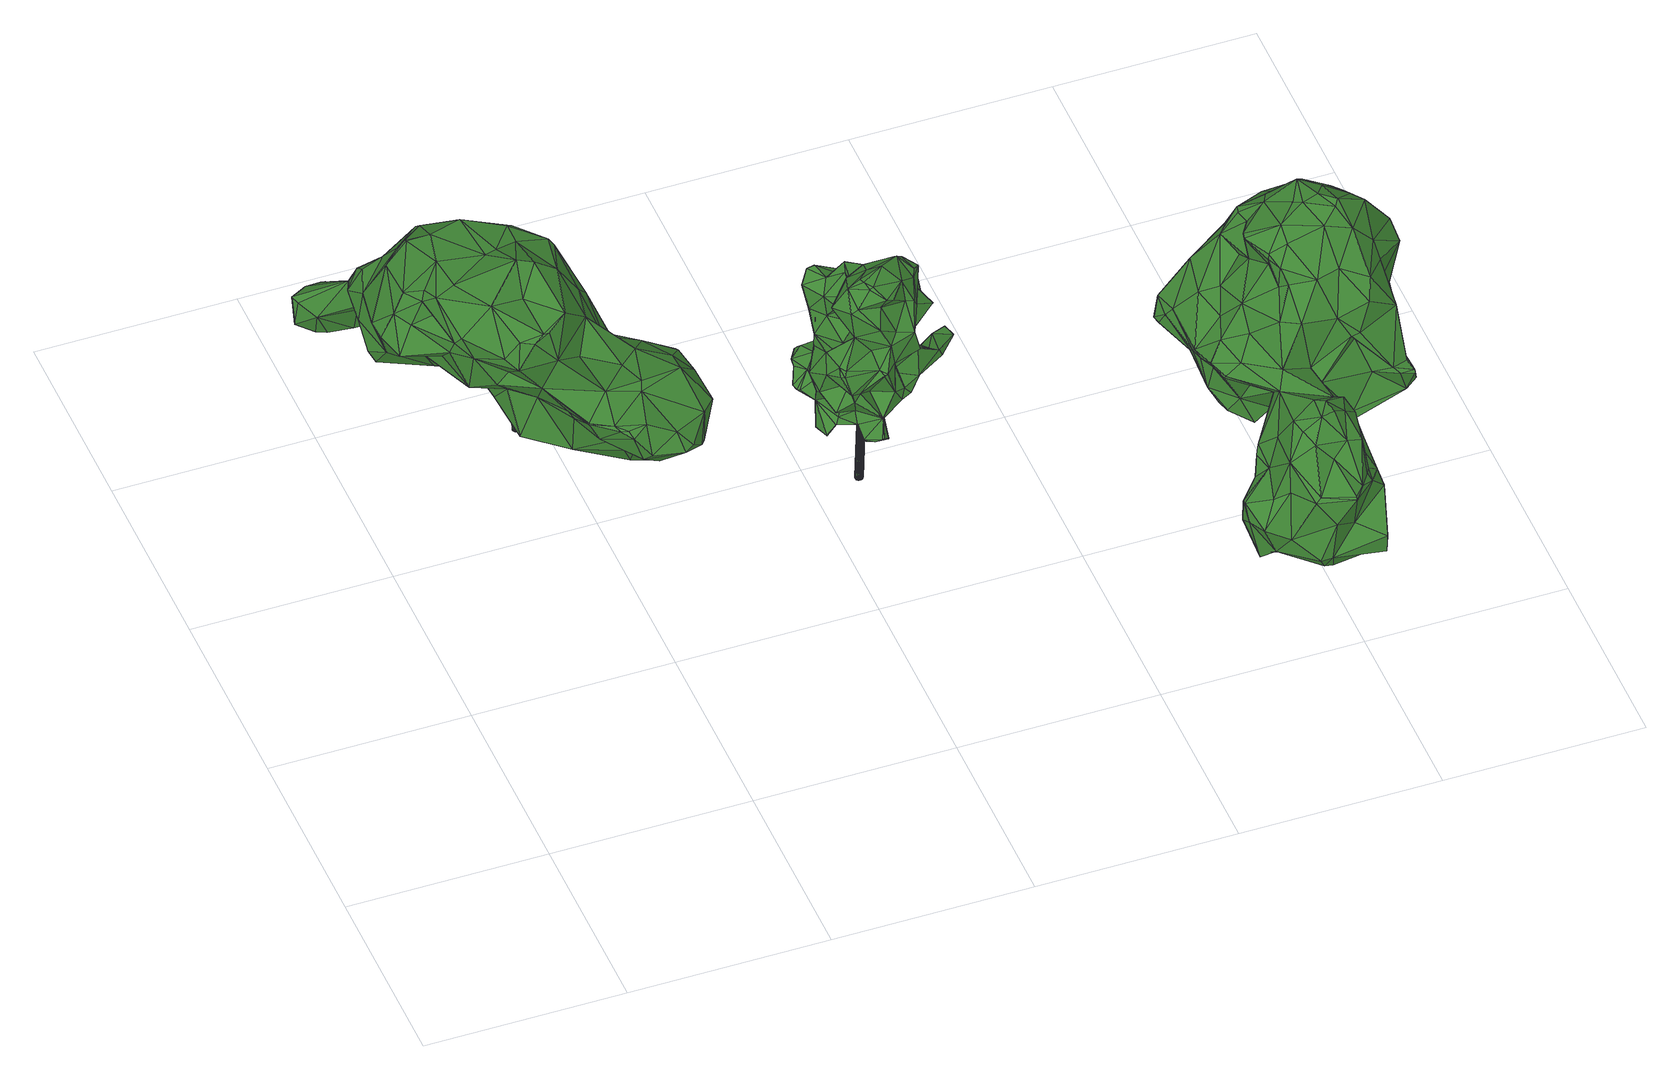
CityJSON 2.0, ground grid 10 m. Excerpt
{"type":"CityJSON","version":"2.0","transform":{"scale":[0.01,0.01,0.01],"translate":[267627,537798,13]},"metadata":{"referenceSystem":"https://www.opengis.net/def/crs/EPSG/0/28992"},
"CityObjects":{
"tree1":{"type":"SolitaryVegetationObject","attributes":{"gtid":351,"crown_width_m":12.65,"crown_median_z":18.36,"crown_r50_m":0.349,"crown_porosity":0.894,"trunk_H_m":4.99,"trunk_DBH_m":0.503,"trunk_radius_m":0.251,"trunk_base_height_m":13.37,"original_gtid":"352"},"geometry":[{"type":"Solid","lod":"3","boundaries":[[[[0,1,2]],[[3,4,5]],[[6,7,8]],[[9,10,11]],[[12,13,14]],[[12,14,15]],[[16,17,18]],[[19,20,5]],[[21,22,23]],[[24,25,26]],[[27,28,29]],[[30,31,32]],[[33,34,28]],[[5,20,35]],[[36,37,38]],[[39,38,37]],[[40,41,42]],[[40,42,43]],[[43,44,45]],[[46,47,48]],[[46,48,49]],[[1,50,51]],[[52,25,53]],[[54,55,56]],[[54,56,11]],[[57,17,58]],[[59,60,61]],[[62,60,59]],[[63,64,26]],[[56,44,65]],[[66,67,18]],[[68,67,66]],[[69,70,71]],[[72,73,74]],[[75,76,77]],[[61,60,78]],[[79,20,19]],[[80,6,81]],[[80,81,82]],[[83,8,84]],[[85,76,75]],[[86,57,87]],[[71,31,88]],[[40,89,41]],[[90,91,92]],[[93,91,90]],[[86,87,50]],[[94,95,96]],[[28,27,97]],[[90,92,67]],[[51,50,32]],[[30,32,58]],[[30,58,98]],[[99,79,75]],[[100,78,60]],[[101,102,103]],[[104,59,61]],[[78,102,61]],[[101,61,102]],[[104,61,101]],[[105,106,107]],[[108,109,89]],[[9,110,111]],[[23,110,9]],[[112,22,71]],[[0,113,105]],[[114,47,84]],[[88,69,71]],[[101,96,115]],[[58,87,57]],[[92,16,18]],[[49,48,65]],[[116,117,74]],[[118,119,120]],[[93,119,118]],[[88,121,69]],[[122,8,7]],[[122,123,8]],[[121,28,116]],[[116,74,121]],[[69,121,74]],[[3,35,37]],[[109,41,89]],[[77,76,82]],[[76,85,82]],[[111,110,124]],[[125,126,127]],[[125,127,128]],[[33,129,30]],[[21,130,131]],[[31,30,129]],[[31,129,88]],[[31,71,132]],[[93,133,91]],[[24,53,25]],[[33,30,98]],[[121,88,129]],[[33,121,129]],[[1,134,50]],[[1,0,134]],[[36,53,24]],[[135,91,133]],[[54,26,52]],[[25,52,26]],[[114,106,47]],[[18,67,92]],[[3,5,35]],[[5,4,136]],[[99,40,43]],[[137,80,138]],[[36,38,53]],[[109,49,41]],[[42,41,49]],[[99,43,79]],[[139,39,20]],[[79,43,139]],[[79,139,20]],[[4,75,136]],[[4,140,75]],[[62,59,141]],[[15,124,110]],[[128,142,143]],[[128,144,145]],[[145,146,3]],[[2,130,11]],[[24,126,36]],[[53,39,139]],[[147,148,59]],[[35,20,39]],[[35,39,37]],[[149,150,6]],[[40,99,77]],[[5,136,19]],[[111,54,10]],[[120,151,118]],[[74,117,152]],[[104,147,59]],[[39,53,38]],[[37,36,126]],[[37,126,3]],[[91,16,92]],[[28,133,116]],[[97,133,28]],[[153,127,154]],[[153,128,127]],[[60,155,100]],[[156,66,86]],[[66,57,86]],[[140,144,157]],[[89,40,77]],[[89,77,108]],[[53,139,52]],[[19,136,79]],[[75,79,136]],[[32,31,132]],[[157,137,138]],[[157,144,137]],[[82,81,108]],[[75,140,85]],[[138,85,140]],[[138,140,157]],[[75,77,99]],[[1,131,2]],[[108,77,82]],[[83,6,8]],[[59,148,141]],[[97,135,133]],[[137,144,7]],[[122,7,144]],[[96,158,115]],[[23,112,12]],[[13,12,112]],[[112,23,22]],[[23,12,15]],[[23,15,110]],[[103,159,96]],[[78,100,102]],[[102,100,103]],[[52,160,55]],[[9,161,23]],[[11,161,9]],[[54,52,55]],[[11,56,2]],[[62,155,60]],[[106,114,107]],[[122,144,143]],[[122,143,142]],[[144,128,143]],[[113,65,105]],[[24,26,154]],[[162,119,163]],[[49,65,44]],[[43,42,44]],[[103,96,101]],[[27,29,94]],[[114,164,134]],[[86,164,114]],[[159,165,96]],[[97,166,167]],[[165,167,166]],[[0,107,134]],[[57,18,17]],[[94,96,27]],[[43,45,139]],[[2,113,0]],[[118,133,93]],[[6,150,108]],[[168,72,152]],[[153,142,128]],[[104,115,147]],[[158,147,115]],[[163,119,93]],[[111,10,9]],[[158,148,147]],[[98,34,33]],[[34,98,58]],[[169,68,114]],[[100,165,159]],[[66,114,68]],[[156,114,66]],[[124,15,14]],[[73,112,70]],[[73,70,69]],[[165,141,167]],[[2,56,113]],[[56,65,113]],[[74,73,69]],[[118,152,133]],[[117,133,152]],[[170,73,72]],[[103,100,159]],[[116,133,117]],[[7,80,137]],[[162,142,171]],[[139,45,52]],[[23,161,21]],[[54,111,124]],[[71,70,112]],[[10,54,11]],[[124,26,54]],[[63,26,124]],[[123,172,162]],[[169,123,162]],[[169,162,163]],[[173,169,163]],[[126,145,3]],[[8,169,84]],[[8,123,169]],[[42,49,44]],[[90,67,163]],[[163,67,173]],[[84,169,114]],[[162,172,142]],[[163,93,90]],[[122,142,172]],[[122,172,123]],[[121,33,28]],[[58,17,95]],[[118,151,152]],[[153,171,142]],[[6,108,81]],[[131,51,174]],[[131,174,21]],[[57,66,18]],[[56,160,44]],[[45,44,160]],[[0,105,107]],[[24,127,126]],[[154,127,24]],[[13,73,170]],[[101,115,104]],[[148,158,175]],[[173,68,169]],[[4,3,146]],[[64,14,120]],[[63,14,64]],[[124,14,63]],[[21,161,130]],[[11,130,161]],[[94,34,95]],[[62,165,155]],[[155,165,100]],[[141,165,62]],[[134,86,50]],[[141,148,16]],[[29,34,94]],[[29,28,34]],[[96,95,17]],[[34,58,95]],[[126,125,145]],[[128,145,125]],[[165,166,96]],[[27,166,97]],[[32,87,58]],[[50,87,32]],[[144,146,145]],[[140,4,146]],[[140,146,144]],[[132,71,22]],[[132,22,21]],[[7,6,80]],[[96,166,27]],[[108,49,109]],[[153,26,64]],[[154,26,153]],[[173,67,68]],[[52,45,160]],[[119,162,171]],[[119,171,120]],[[64,171,153]],[[120,171,64]],[[13,168,14]],[[120,168,151]],[[152,151,168]],[[112,73,13]],[[14,168,120]],[[149,46,150]],[[97,167,135]],[[16,91,167]],[[16,167,141]],[[135,167,91]],[[156,86,114]],[[160,56,55]],[[130,2,131]],[[168,13,72]],[[13,170,72]],[[134,107,114]],[[86,134,164]],[[51,131,1]],[[105,48,106]],[[105,65,48]],[[132,21,174]],[[132,174,32]],[[106,48,47]],[[32,174,51]],[[108,150,49]],[[46,49,150]],[[84,47,149]],[[47,46,149]],[[83,149,6]],[[83,84,149]],[[152,72,74]],[[96,175,158]],[[17,175,96]],[[16,175,17]],[[148,175,16]],[[138,80,85]],[[85,80,82]],[[176,177,178]],[[176,178,179]],[[179,178,180]],[[179,180,181]],[[178,177,182]],[[178,182,180]],[[180,182,183]],[[180,183,181]],[[182,177,184]],[[182,184,183]],[[183,184,185]],[[183,185,181]],[[184,177,186]],[[184,186,185]],[[185,186,187]],[[185,187,181]],[[186,177,188]],[[186,188,187]],[[187,188,189]],[[187,189,181]],[[188,177,190]],[[188,190,189]],[[189,190,191]],[[189,191,181]],[[190,177,192]],[[190,192,191]],[[191,192,193]],[[191,193,181]],[[192,177,194]],[[192,194,193]],[[193,194,195]],[[193,195,181]],[[194,177,196]],[[194,196,195]],[[195,196,197]],[[195,197,181]],[[196,177,198]],[[196,198,197]],[[197,198,199]],[[197,199,181]],[[198,177,200]],[[198,200,199]],[[199,200,201]],[[199,201,181]],[[200,177,202]],[[200,202,201]],[[201,202,203]],[[201,203,181]],[[202,177,204]],[[202,204,203]],[[203,204,205]],[[203,205,181]],[[204,177,206]],[[204,206,205]],[[205,206,207]],[[205,207,181]],[[206,177,208]],[[206,208,207]],[[207,208,209]],[[207,209,181]],[[208,177,210]],[[208,210,209]],[[209,210,211]],[[209,211,181]],[[210,177,212]],[[210,212,211]],[[211,212,213]],[[211,213,181]],[[212,177,214]],[[212,214,213]],[[213,214,215]],[[213,215,181]],[[214,177,216]],[[214,216,215]],[[215,216,217]],[[215,217,181]],[[216,177,218]],[[216,218,217]],[[217,218,219]],[[217,219,181]],[[218,177,220]],[[218,220,219]],[[219,220,221]],[[219,221,181]],[[220,177,222]],[[220,222,221]],[[221,222,223]],[[221,223,181]],[[222,177,224]],[[222,224,223]],[[223,224,225]],[[223,225,181]],[[224,177,176]],[[224,176,225]],[[225,176,179]],[[225,179,181]]]]}]},
"tree2":{"type":"SolitaryVegetationObject","attributes":{"gtid":251,"crown_width_m":6.84,"crown_median_z":21.46,"crown_r50_m":0.348,"crown_porosity":0.901,"trunk_H_m":8.28,"trunk_DBH_m":0.364,"trunk_radius_m":0.182,"trunk_base_height_m":13.18,"original_gtid":"251"},"geometry":[{"type":"Solid","lod":"3","boundaries":[[[[226,227,228]],[[229,228,227]],[[230,231,232]],[[233,234,235]],[[236,237,238]],[[239,240,241]],[[242,243,244]],[[243,245,246]],[[247,248,249]],[[250,251,252]],[[253,254,255]],[[256,257,258]],[[259,260,261]],[[262,242,263]],[[242,245,243]],[[264,265,266]],[[267,268,236]],[[269,270,271]],[[272,273,274]],[[275,276,277]],[[278,279,276]],[[280,281,282]],[[283,284,258]],[[285,258,284]],[[283,258,257]],[[247,286,287]],[[288,289,290]],[[291,246,245]],[[292,293,279]],[[294,295,296]],[[294,296,297]],[[267,298,299]],[[300,257,256]],[[244,263,242]],[[300,256,301]],[[283,257,302]],[[303,304,305]],[[250,306,307]],[[308,306,250]],[[309,274,300]],[[310,311,312]],[[234,233,313]],[[314,315,316]],[[303,317,304]],[[318,302,274]],[[319,320,303]],[[320,321,303]],[[244,243,322]],[[232,323,324]],[[300,302,257]],[[300,274,302]],[[325,326,327]],[[325,327,238]],[[328,329,330]],[[328,330,271]],[[331,332,333]],[[288,334,335]],[[336,337,309]],[[309,337,338]],[[301,339,300]],[[340,310,341]],[[342,343,344]],[[274,338,272]],[[239,345,279]],[[249,346,247]],[[347,348,349]],[[350,334,286]],[[351,352,332]],[[353,306,354]],[[300,355,309]],[[356,255,357]],[[326,287,286]],[[240,239,295]],[[239,358,295]],[[302,318,359]],[[276,279,345]],[[310,312,360]],[[361,321,320]],[[346,286,247]],[[264,266,362]],[[285,363,258]],[[362,266,353]],[[274,309,338]],[[255,356,364]],[[326,334,365]],[[366,230,232]],[[256,363,301]],[[337,244,367]],[[317,312,368]],[[280,369,268]],[[253,370,371]],[[232,324,366]],[[255,254,372]],[[373,372,254]],[[374,375,376]],[[337,367,338]],[[272,338,367]],[[372,377,305]],[[336,244,337]],[[362,378,264]],[[326,325,287]],[[237,287,325]],[[229,379,228]],[[226,228,379]],[[265,307,266]],[[380,366,324]],[[272,381,273]],[[382,374,383]],[[382,375,374]],[[326,286,334]],[[324,323,384]],[[294,297,379]],[[372,304,375]],[[269,385,386]],[[231,245,232]],[[269,386,270]],[[366,380,230]],[[227,380,387]],[[227,387,388]],[[269,389,385]],[[342,259,390]],[[253,349,254]],[[373,254,349]],[[388,354,308]],[[353,378,362]],[[290,330,329]],[[249,319,346]],[[383,279,278]],[[356,357,278]],[[276,391,277]],[[345,391,276]],[[360,317,282]],[[392,298,267]],[[280,393,369]],[[394,369,393]],[[324,384,395]],[[396,397,398]],[[399,400,401]],[[385,313,233]],[[400,389,401]],[[236,369,394]],[[365,332,352]],[[267,280,268]],[[236,268,369]],[[402,403,404]],[[335,334,350]],[[282,393,280]],[[405,245,231]],[[405,291,245]],[[277,406,275]],[[245,407,408]],[[309,355,336]],[[311,285,284]],[[394,237,236]],[[273,381,409]],[[308,252,294]],[[252,308,250]],[[392,397,410]],[[384,411,412]],[[258,363,256]],[[301,363,339]],[[247,287,413]],[[377,414,303]],[[265,250,307]],[[294,388,308]],[[238,403,236]],[[353,266,306]],[[241,252,251]],[[404,412,411]],[[266,307,306]],[[354,306,308]],[[251,250,234]],[[342,344,259]],[[267,397,392]],[[376,316,374]],[[385,389,313]],[[299,281,267]],[[299,415,281]],[[416,281,415]],[[267,281,280]],[[348,347,417]],[[299,298,339]],[[396,410,418]],[[265,235,250]],[[303,414,319]],[[419,233,235]],[[388,378,353]],[[255,241,420]],[[255,420,253]],[[416,282,281]],[[275,356,278]],[[316,421,314]],[[312,317,360]],[[391,422,364]],[[372,375,255]],[[364,356,406]],[[240,252,241]],[[408,402,323]],[[232,245,323]],[[245,408,323]],[[354,388,353]],[[423,324,395]],[[243,246,322]],[[323,411,384]],[[391,345,422]],[[244,355,263]],[[336,355,244]],[[350,286,346]],[[244,322,367]],[[317,303,321]],[[321,424,317]],[[290,333,288]],[[288,333,425]],[[372,373,377]],[[343,331,426]],[[394,393,413]],[[260,270,386]],[[350,417,335]],[[365,334,288]],[[413,393,247]],[[265,264,419]],[[396,418,397]],[[319,414,346]],[[382,357,375]],[[375,357,255]],[[259,271,270]],[[247,393,361]],[[310,340,311]],[[285,311,340]],[[236,403,398]],[[367,322,272]],[[351,332,331]],[[270,260,259]],[[398,403,402]],[[271,259,328]],[[255,422,241]],[[364,422,255]],[[427,245,262]],[[242,262,245]],[[252,240,295]],[[423,395,428]],[[388,419,378]],[[282,429,393]],[[373,349,348]],[[375,368,376]],[[312,376,368]],[[430,431,292]],[[432,430,292]],[[390,395,384]],[[335,417,347]],[[379,229,294]],[[420,241,370]],[[420,370,253]],[[238,404,403]],[[410,262,433]],[[365,333,332]],[[364,406,391]],[[421,311,314]],[[273,409,274]],[[274,409,318]],[[322,246,381]],[[434,409,435]],[[371,370,251]],[[241,251,370]],[[329,259,344]],[[365,352,326]],[[351,326,352]],[[436,437,424]],[[279,293,239]],[[392,410,433]],[[314,284,438]],[[311,284,314]],[[439,428,395]],[[234,250,235]],[[437,440,441]],[[412,327,326]],[[437,441,424]],[[399,401,288]],[[289,288,401]],[[379,297,291]],[[434,291,297]],[[442,387,428]],[[376,421,316]],[[434,297,431]],[[297,296,431]],[[303,305,377]],[[312,421,376]],[[421,312,311]],[[424,441,317]],[[236,398,397]],[[252,295,294]],[[299,443,415]],[[434,435,291]],[[323,402,411]],[[402,396,398]],[[322,381,272]],[[248,320,249]],[[319,249,320]],[[233,260,385]],[[335,399,288]],[[335,347,399]],[[385,260,386]],[[379,291,226]],[[405,231,226]],[[410,396,262]],[[396,427,262]],[[439,395,390]],[[287,237,413]],[[384,343,342]],[[412,343,384]],[[432,316,430]],[[333,290,426]],[[333,426,331]],[[394,413,237]],[[443,340,341]],[[278,276,275]],[[314,438,315]],[[285,340,363]],[[442,419,388]],[[343,426,290]],[[444,358,293]],[[289,330,290]],[[318,409,434]],[[431,444,293]],[[371,399,347]],[[246,291,435]],[[305,304,372]],[[371,234,400]],[[371,251,234]],[[313,400,234]],[[399,371,400]],[[400,313,389]],[[289,401,389]],[[374,316,432]],[[374,432,383]],[[315,430,316]],[[427,407,245]],[[431,430,434]],[[238,237,325]],[[396,407,427]],[[402,407,396]],[[259,439,390]],[[259,261,439]],[[410,397,418]],[[439,261,442]],[[419,235,265]],[[439,442,428]],[[361,436,321]],[[412,351,331]],[[402,404,411]],[[248,361,320]],[[339,363,445]],[[339,445,299]],[[363,443,445]],[[443,363,340]],[[412,326,351]],[[365,425,333]],[[290,329,343]],[[412,331,343]],[[344,343,329]],[[342,390,384]],[[284,283,359]],[[284,359,438]],[[302,359,283]],[[247,361,248]],[[430,359,434]],[[318,434,359]],[[315,359,430]],[[438,359,315]],[[300,339,355]],[[233,419,260]],[[423,380,324]],[[387,380,423]],[[387,423,428]],[[282,416,360]],[[437,436,361]],[[441,429,282]],[[339,263,355]],[[405,226,291]],[[356,275,406]],[[436,424,321]],[[371,349,253]],[[347,349,371]],[[317,441,282]],[[383,292,279]],[[348,414,373]],[[377,373,414]],[[346,414,350]],[[226,380,227]],[[226,230,380]],[[231,230,226]],[[442,388,387]],[[264,378,419]],[[442,261,419]],[[261,260,419]],[[437,361,440]],[[440,361,393]],[[440,393,429]],[[441,440,429]],[[329,328,259]],[[317,368,304]],[[375,304,368]],[[348,417,414]],[[350,414,417]],[[239,293,358]],[[292,431,293]],[[432,292,383]],[[296,444,431]],[[408,407,402]],[[295,444,296]],[[444,295,358]],[[391,406,277]],[[404,327,412]],[[404,238,327]],[[365,288,425]],[[262,263,433]],[[299,445,443]],[[339,433,263]],[[298,433,339]],[[392,433,298]],[[360,341,310]],[[443,341,415]],[[360,416,341]],[[416,415,341]],[[389,330,289]],[[236,397,267]],[[389,269,330]],[[271,330,269]],[[383,278,357]],[[383,357,382]],[[246,435,381]],[[409,381,435]],[[294,446,388]],[[227,388,446]],[[229,227,446]],[[229,446,294]],[[239,241,447]],[[239,447,345]],[[422,447,241]],[[422,345,447]],[[448,449,450]],[[448,450,451]],[[451,450,452]],[[451,452,453]],[[450,449,454]],[[450,454,452]],[[452,454,455]],[[452,455,453]],[[454,449,456]],[[454,456,455]],[[455,456,457]],[[455,457,453]],[[456,449,458]],[[456,458,457]],[[457,458,459]],[[457,459,453]],[[458,449,460]],[[458,460,459]],[[459,460,461]],[[459,461,453]],[[460,449,462]],[[460,462,461]],[[461,462,463]],[[461,463,453]],[[462,449,464]],[[462,464,463]],[[463,464,465]],[[463,465,453]],[[464,449,466]],[[464,466,465]],[[465,466,467]],[[465,467,453]],[[466,449,468]],[[466,468,467]],[[467,468,469]],[[467,469,453]],[[468,449,470]],[[468,470,469]],[[469,470,471]],[[469,471,453]],[[470,449,472]],[[470,472,471]],[[471,472,473]],[[471,473,453]],[[472,449,474]],[[472,474,473]],[[473,474,475]],[[473,475,453]],[[474,449,476]],[[474,476,475]],[[475,476,477]],[[475,477,453]],[[476,449,478]],[[476,478,477]],[[477,478,479]],[[477,479,453]],[[478,449,480]],[[478,480,479]],[[479,480,481]],[[479,481,453]],[[480,449,482]],[[480,482,481]],[[481,482,483]],[[481,483,453]],[[482,449,484]],[[482,484,483]],[[483,484,485]],[[483,485,453]],[[484,449,486]],[[484,486,485]],[[485,486,487]],[[485,487,453]],[[486,449,488]],[[486,488,487]],[[487,488,489]],[[487,489,453]],[[488,449,490]],[[488,490,489]],[[489,490,491]],[[489,491,453]],[[490,449,492]],[[490,492,491]],[[491,492,493]],[[491,493,453]],[[492,449,494]],[[492,494,493]],[[493,494,495]],[[493,495,453]],[[494,449,496]],[[494,496,495]],[[495,496,497]],[[495,497,453]],[[496,449,448]],[[496,448,497]],[[497,448,451]],[[497,451,453]]]]}]},
"tree3":{"type":"SolitaryVegetationObject","attributes":{"gtid":157,"crown_width_m":13.24,"crown_median_z":22.42,"crown_r50_m":0.383,"crown_porosity":0.897,"trunk_H_m":9.37,"trunk_DBH_m":0.821,"trunk_radius_m":0.41,"trunk_base_height_m":13.05,"original_gtid":"157"},"geometry":[{"type":"Solid","lod":"3","boundaries":[[[[498,499,500]],[[501,502,503]],[[504,505,506]],[[507,508,509]],[[510,511,512]],[[513,514,515]],[[516,517,518]],[[519,520,515]],[[521,522,523]],[[524,525,523]],[[511,526,527]],[[528,511,527]],[[525,529,530]],[[531,532,533]],[[534,535,536]],[[537,538,539]],[[524,540,541]],[[535,542,543]],[[544,545,546]],[[547,523,525]],[[548,539,549]],[[550,551,552]],[[553,554,555]],[[554,556,555]],[[517,557,558]],[[559,560,526]],[[561,562,563]],[[564,565,566]],[[567,568,569]],[[535,543,570]],[[571,563,572]],[[573,574,575]],[[571,572,549]],[[549,572,548]],[[576,577,503]],[[576,503,578]],[[527,579,528]],[[580,581,582]],[[537,539,548]],[[583,584,585]],[[522,544,546]],[[538,549,539]],[[586,587,588]],[[589,590,499]],[[591,587,592]],[[593,592,587]],[[594,595,596]],[[520,597,513]],[[590,513,597]],[[598,599,600]],[[601,602,603]],[[603,602,604]],[[511,510,605]],[[606,592,593]],[[526,511,607]],[[608,609,610]],[[608,610,611]],[[612,613,614]],[[615,506,616]],[[615,617,506]],[[618,619,586]],[[618,586,584]],[[606,620,621]],[[538,593,549]],[[615,616,622]],[[619,618,623]],[[583,618,584]],[[624,532,625]],[[624,625,584]],[[626,627,628]],[[629,630,631]],[[534,632,633]],[[634,635,636]],[[557,517,516]],[[637,638,639]],[[556,640,604]],[[556,604,555]],[[564,519,631]],[[519,564,641]],[[551,642,601]],[[513,515,520]],[[643,520,519]],[[643,519,641]],[[644,645,646]],[[647,617,648]],[[554,649,556]],[[555,650,553]],[[534,536,651]],[[652,653,643]],[[597,643,653]],[[654,506,505]],[[577,573,655]],[[567,638,637]],[[603,551,601]],[[656,569,657]],[[658,569,656]],[[498,659,660]],[[628,589,660]],[[661,598,600]],[[604,662,555]],[[602,662,604]],[[550,642,551]],[[663,649,664]],[[665,666,570]],[[667,630,668]],[[537,669,620]],[[616,506,654]],[[670,601,642]],[[671,507,509]],[[664,595,508]],[[571,672,568]],[[597,520,643]],[[596,673,674]],[[629,515,514]],[[631,515,629]],[[655,573,575]],[[535,570,666]],[[623,675,619]],[[541,529,524]],[[553,676,554]],[[677,676,553]],[[543,678,570]],[[679,678,543]],[[570,678,665]],[[612,609,680]],[[617,647,504]],[[617,504,506]],[[670,681,666]],[[670,666,665]],[[663,640,649]],[[549,672,571]],[[675,672,549]],[[579,682,683]],[[627,589,628]],[[684,610,685]],[[686,685,610]],[[682,579,687]],[[688,547,689]],[[614,533,690]],[[632,651,691]],[[647,512,545]],[[647,510,512]],[[674,692,543]],[[660,499,498]],[[589,499,660]],[[523,540,524]],[[614,693,533]],[[613,694,614]],[[695,512,511]],[[679,650,555]],[[552,696,550]],[[632,534,651]],[[559,697,626]],[[607,697,559]],[[535,534,633]],[[671,509,621]],[[665,678,679]],[[698,565,699]],[[700,575,518]],[[697,607,701]],[[673,702,674]],[[596,702,673]],[[542,535,703]],[[642,550,681]],[[642,681,670]],[[704,681,550]],[[704,666,681]],[[705,517,558]],[[559,659,560]],[[682,687,500]],[[579,527,687]],[[655,501,577]],[[630,706,626]],[[627,626,706]],[[707,638,708]],[[567,708,638]],[[708,658,707]],[[656,707,658]],[[656,705,707]],[[558,638,705]],[[707,705,638]],[[558,557,638]],[[705,656,709]],[[710,711,580]],[[533,693,712]],[[656,712,693]],[[603,541,540]],[[713,636,552]],[[669,502,621]],[[646,621,502]],[[630,661,714]],[[679,555,715]],[[657,583,585]],[[614,694,693]],[[588,591,624]],[[588,624,584]],[[565,716,699]],[[685,599,598]],[[628,660,659]],[[599,714,600]],[[548,576,537]],[[693,717,656]],[[687,718,500]],[[604,541,603]],[[541,640,529]],[[636,713,546]],[[504,522,505]],[[537,578,669]],[[537,576,578]],[[507,529,640]],[[606,719,592]],[[698,719,606]],[[720,644,502]],[[721,540,722]],[[616,723,622]],[[609,612,690]],[[614,690,612]],[[626,697,598]],[[603,540,721]],[[551,721,552]],[[713,552,721]],[[603,721,551]],[[573,724,574]],[[631,667,564]],[[501,720,502]],[[698,699,719]],[[625,585,584]],[[658,708,569]],[[666,536,535]],[[606,725,698]],[[628,659,559]],[[528,726,711]],[[686,610,609]],[[661,600,714]],[[685,727,599]],[[530,689,547]],[[503,577,501]],[[671,646,645]],[[671,645,530]],[[695,511,528]],[[647,648,510]],[[545,512,695]],[[599,727,714]],[[657,569,583]],[[611,684,605]],[[661,630,626]],[[661,626,598]],[[697,701,605]],[[611,648,608]],[[645,689,530]],[[500,718,498]],[[519,515,631]],[[728,499,590]],[[706,630,629]],[[533,712,729]],[[518,575,516]],[[727,630,714]],[[503,669,578]],[[546,713,730]],[[546,730,522]],[[731,680,609]],[[615,732,731]],[[622,733,615]],[[705,709,517]],[[687,527,526]],[[687,526,718]],[[584,586,588]],[[621,646,671]],[[577,724,573]],[[643,703,652]],[[674,703,643]],[[537,620,538]],[[651,536,704]],[[653,652,734]],[[653,734,597]],[[636,546,634]],[[612,680,613]],[[735,683,736]],[[728,736,683]],[[683,499,728]],[[538,620,606]],[[533,729,531]],[[652,703,633]],[[535,633,703]],[[630,667,631]],[[647,545,544]],[[674,542,703]],[[711,737,580]],[[688,733,547]],[[605,648,611]],[[675,549,587]],[[619,587,586]],[[623,569,568]],[[525,530,547]],[[574,561,563]],[[591,588,587]],[[641,596,674]],[[543,542,674]],[[641,674,643]],[[691,581,580]],[[695,710,634]],[[528,710,695]],[[595,738,508]],[[524,529,525]],[[739,686,690]],[[556,649,640]],[[664,676,677]],[[663,507,640]],[[533,739,690]],[[695,546,545]],[[634,546,695]],[[700,644,720]],[[633,736,652]],[[651,581,691]],[[725,606,509]],[[563,571,637]],[[702,650,740]],[[592,532,591]],[[624,591,532]],[[646,502,644]],[[561,724,577]],[[559,626,628]],[[503,502,669]],[[608,648,617]],[[710,580,582]],[[741,645,644]],[[712,625,729]],[[657,625,712]],[[712,656,657]],[[717,693,694]],[[613,732,700]],[[654,505,521]],[[522,521,505]],[[532,739,533]],[[606,593,538]],[[510,648,605]],[[528,579,726]],[[627,514,513]],[[526,607,559]],[[706,514,627]],[[629,514,706]],[[684,685,598]],[[640,541,604]],[[567,637,568]],[[568,637,571]],[[717,709,656]],[[700,694,613]],[[565,564,667]],[[581,704,635]],[[581,635,582]],[[708,567,569]],[[511,701,607]],[[625,532,531]],[[625,531,729]],[[594,641,564]],[[741,688,645]],[[713,721,722]],[[613,680,732]],[[651,704,581]],[[635,704,696]],[[686,609,690]],[[675,587,619]],[[595,702,596]],[[702,740,674]],[[709,694,518]],[[657,585,625]],[[572,562,742]],[[639,574,563]],[[739,685,686]],[[579,683,737]],[[671,530,529]],[[634,710,582]],[[691,580,737]],[[655,575,700]],[[620,669,621]],[[684,598,697]],[[684,697,605]],[[633,632,736]],[[731,617,615]],[[649,676,664]],[[605,701,511]],[[500,499,682]],[[528,711,710]],[[579,737,726]],[[711,726,737]],[[743,723,521]],[[743,521,523]],[[522,730,523]],[[698,725,565]],[[719,744,727]],[[727,685,719]],[[740,650,679]],[[699,727,744]],[[719,699,744]],[[741,700,732]],[[741,732,615]],[[618,583,569]],[[618,569,623]],[[513,590,589]],[[627,513,589]],[[683,682,499]],[[659,718,560]],[[501,655,720]],[[700,720,655]],[[662,715,555]],[[572,563,562]],[[709,717,694]],[[550,696,704]],[[639,516,574]],[[679,715,665]],[[544,504,647]],[[504,544,522]],[[732,680,731]],[[684,611,610]],[[691,737,632]],[[665,715,662]],[[650,702,553]],[[740,692,674]],[[740,679,692]],[[543,692,679]],[[649,554,676]],[[523,722,540]],[[671,529,507]],[[663,664,508]],[[663,508,507]],[[593,587,549]],[[594,564,566]],[[735,737,683]],[[736,632,737]],[[735,736,737]],[[688,741,615]],[[733,688,615]],[[644,700,741]],[[704,536,666]],[[700,518,694]],[[560,718,526]],[[637,639,563]],[[622,723,733]],[[547,723,743]],[[523,547,743]],[[733,723,547]],[[654,723,616]],[[521,723,654]],[[606,621,509]],[[608,617,731]],[[608,731,609]],[[557,639,638]],[[517,709,518]],[[639,557,516]],[[665,662,745]],[[742,562,561]],[[742,561,576]],[[576,561,577]],[[670,665,745]],[[670,745,601]],[[575,574,516]],[[636,696,552]],[[635,696,636]],[[722,730,713]],[[722,523,730]],[[592,746,532]],[[685,746,719]],[[719,746,592]],[[532,746,739]],[[739,746,685]],[[594,566,595]],[[596,641,594]],[[509,508,738]],[[509,738,725]],[[566,725,738]],[[595,566,738]],[[566,565,725]],[[668,630,727]],[[645,688,689]],[[561,574,724]],[[652,736,734]],[[597,734,590]],[[728,590,734]],[[728,734,736]],[[582,635,634]],[[659,498,718]],[[702,677,553]],[[595,664,677]],[[702,595,677]],[[742,576,548]],[[548,572,742]],[[662,602,745]],[[601,745,602]],[[568,672,623]],[[623,672,675]],[[667,668,716]],[[699,716,727]],[[668,727,716]],[[667,716,565]],[[747,748,749]],[[747,749,750]],[[750,749,751]],[[750,751,752]],[[749,748,753]],[[749,753,751]],[[751,753,754]],[[751,754,752]],[[753,748,755]],[[753,755,754]],[[754,755,756]],[[754,756,752]],[[755,748,757]],[[755,757,756]],[[756,757,758]],[[756,758,752]],[[757,748,759]],[[757,759,758]],[[758,759,760]],[[758,760,752]],[[759,748,761]],[[759,761,760]],[[760,761,762]],[[760,762,752]],[[761,748,763]],[[761,763,762]],[[762,763,764]],[[762,764,752]],[[763,748,765]],[[763,765,764]],[[764,765,766]],[[764,766,752]],[[765,748,767]],[[765,767,766]],[[766,767,768]],[[766,768,752]],[[767,748,769]],[[767,769,768]],[[768,769,770]],[[768,770,752]],[[769,748,771]],[[769,771,770]],[[770,771,772]],[[770,772,752]],[[771,748,773]],[[771,773,772]],[[772,773,774]],[[772,774,752]],[[773,748,775]],[[773,775,774]],[[774,775,776]],[[774,776,752]],[[775,748,777]],[[775,777,776]],[[776,777,778]],[[776,778,752]],[[777,748,779]],[[777,779,778]],[[778,779,780]],[[778,780,752]],[[779,748,781]],[[779,781,780]],[[780,781,782]],[[780,782,752]],[[781,748,783]],[[781,783,782]],[[782,783,784]],[[782,784,752]],[[783,748,785]],[[783,785,784]],[[784,785,786]],[[784,786,752]],[[785,748,787]],[[785,787,786]],[[786,787,788]],[[786,788,752]],[[787,748,789]],[[787,789,788]],[[788,789,790]],[[788,790,752]],[[789,748,791]],[[789,791,790]],[[790,791,792]],[[790,792,752]],[[791,748,793]],[[791,793,792]],[[792,793,794]],[[792,794,752]],[[793,748,795]],[[793,795,794]],[[794,795,796]],[[794,796,752]],[[795,748,747]],[[795,747,796]],[[796,747,750]],[[796,750,752]]]]}]}
},
"vertices":[
[1105,2828,993],[1087,2854,1014],[1037,2610,1055],[1200,1923,403],[1320,2031,263],[1389,1874,427],[1259,2506,150],[1243,2486,143],[1047,2630,172],[851,2294,980],[877,2295,979],[978,2353,1020],[523,2488,892],[498,2516,849],[575,2473,766],[676,2338,843],[455,3239,387],[530,3296,595],[684,3153,508],[1436,1899,437],[1364,1922,523],[844,2630,1157],[554,2671,1062],[657,2463,1072],[977,2051,585],[980,2052,590],[860,2340,601],[267,3286,589],[293,3158,673],[343,3296,685],[598,3224,939],[574,3025,1062],[733,3063,1070],[455,3144,912],[437,3280,749],[1228,1883,452],[1094,1945,591],[1145,1906,564],[1128,1933,595],[1221,1942,601],[1605,2334,475],[1555,2411,548],[1496,2325,607],[1490,2209,635],[1337,2393,645],[1281,2165,663],[1291,2653,400],[1245,2722,419],[1302,2631,542],[1425,2537,542],[969,3019,995],[925,2955,1060],[1101,2153,662],[1076,1972,608],[911,2269,819],[1052,2359,719],[1119,2460,858],[752,3182,763],[660,3233,842],[330,3480,207],[200,3514,159],[223,3625,279],[243,3482,163],[738,2448,650],[686,2458,577],[1234,2525,644],[796,3105,569],[758,2989,469],[926,2940,486],[366,2829,941],[436,2743,1003],[534,2843,1067],[366,2728,823],[415,2715,967],[307,2796,852],[1522,1993,360],[1533,2272,229],[1604,2260,373],[145,3589,232],[1532,2010,515],[1410,2330,186],[1457,2382,229],[1514,2335,233],[1141,2614,322],[1077,2753,329],[1468,2219,191],[827,3080,723],[821,3009,975],[479,3078,1008],[1591,2394,465],[563,2985,296],[320,3055,324],[531,3071,315],[567,2953,307],[345,3362,636],[471,3313,638],[319,3404,531],[282,3186,488],[589,3250,914],[1606,2103,493],[100,3523,226],[173,3580,390],[129,3617,253],[90,3536,390],[284,3613,356],[1227,2741,731],[1222,2795,621],[1138,2851,693],[1498,2451,303],[1552,2443,530],[742,2311,948],[800,2269,956],[454,2639,1040],[1138,2597,904],[1039,2967,521],[249,3582,390],[240,2906,723],[248,2812,712],[457,2797,547],[657,2760,474],[581,2544,521],[370,3057,910],[1094,2440,133],[900,2638,141],[728,2289,796],[1123,2176,323],[1032,2051,476],[985,2257,442],[1006,2327,181],[480,3113,982],[928,2616,1130],[921,2841,1064],[753,2791,1080],[330,2948,474],[1037,3009,825],[289,3078,380],[1500,1959,369],[1305,2249,137],[1383,2224,161],[1263,2114,644],[1331,2087,216],[345,3412,219],[826,2534,143],[1028,2367,149],[1249,2224,124],[1184,2137,280],[1219,2110,270],[334,3516,359],[342,3471,336],[1199,2671,364],[1310,2543,359],[499,2679,628],[298,2696,676],[893,2482,410],[965,2284,472],[197,3509,159],[804,3023,653],[1318,2189,147],[336,3483,385],[109,3506,371],[1242,2310,646],[825,2498,1034],[765,2705,261],[735,2859,323],[1000,2865,655],[177,3440,315],[290,3266,493],[325,3310,428],[486,2546,771],[1002,2772,313],[460,2691,889],[786,2592,401],[876,2621,142],[778,2855,421],[812,2804,1083],[404,3301,469],[900,2695,38],[875,2695,37],[899,2702,38],[878,2689,538],[878,2696,538],[853,2689,536],[897,2708,38],[875,2702,538],[893,2713,38],[871,2707,537],[887,2717,38],[866,2711,537],[881,2719,38],[860,2713,537],[875,2720,37],[853,2714,537],[868,2719,37],[847,2713,536],[862,2717,37],[841,2711,536],[857,2713,36],[835,2707,536],[853,2707,36],[831,2701,536],[851,2701,36],[829,2695,536],[850,2695,36],[828,2689,535],[851,2688,36],[829,2682,535],[853,2682,36],[832,2676,535],[857,2677,36],[836,2671,536],[863,2673,36],[841,2667,536],[869,2671,36],[847,2665,536],[875,2670,37],[854,2664,536],[882,2671,37],[860,2665,536],[888,2673,37],[866,2667,537],[893,2677,38],[871,2671,537],[897,2683,38],[875,2677,537],[899,2689,38],[878,2683,537],
[2217,1560,938],[2120,1555,827],[2231,1532,923],[2232,1533,920],[2049,1561,947],[2058,1569,977],[2032,1588,990],[2107,1713,564],[2218,1728,617],[2165,1645,634],[2055,2132,1030],[2124,2071,984],[2082,1988,978],[2443,1643,759],[2387,1600,710],[2402,1755,645],[2060,1764,1203],[2113,1650,1244],[2129,1739,1321],[2134,1664,1082],[2238,1597,1145],[2180,2248,823],[2209,2261,817],[2210,2259,814],[2245,1580,627],[2280,1726,624],[2340,1591,689],[2336,1943,711],[2374,1966,698],[2462,1867,726],[2441,1863,1314],[2481,1803,1279],[2512,1843,1256],[1995,1806,614],[2059,1701,528],[2073,1714,561],[2180,1810,1136],[2173,1869,1263],[2137,1521,556],[2210,1551,586],[2235,1488,568],[2159,2089,1079],[2097,2177,1080],[1993,1783,467],[2009,1696,482],[1990,1782,469],[2278,1621,1302],[2314,1632,1286],[2382,1705,1319],[2659,1881,792],[2677,1810,795],[2671,1843,758],[2585,1847,800],[2562,1697,834],[2132,2175,1092],[2227,2140,1045],[2257,2178,1025],[2512,1836,1252],[2501,1854,1122],[2466,1850,1122],[2177,2128,810],[2156,2154,845],[2055,1985,583],[2049,1943,543],[1922,1904,646],[2280,1577,1052],[2445,1655,923],[2443,1652,922],[2295,1564,776],[2353,1593,754],[2299,1606,930],[2297,1574,944],[2229,2047,1192],[2232,2048,1193],[2408,1840,1348],[2409,1873,1317],[2462,1760,1264],[2360,2132,821],[2360,2034,802],[2414,2116,794],[2235,1486,571],[2227,1554,597],[2216,1505,686],[2306,1762,1387],[2477,2014,1032],[2552,1948,1070],[2519,1980,990],[2114,1813,554],[2523,1809,1060],[2561,1776,1058],[2431,1751,1012],[2374,2061,976],[2436,1688,1193],[2266,2172,810],[2265,2171,813],[2280,2128,829],[2150,1655,1256],[2013,1711,987],[1993,1651,906],[2160,2029,930],[2078,2004,789],[2118,1978,949],[2036,1887,529],[1931,1875,642],[2035,1890,528],[1941,1974,742],[1977,2024,754],[1948,1959,710],[2053,2012,751],[2115,1954,724],[2188,1730,1371],[2195,1698,1376],[2230,1674,1356],[2268,1901,1288],[2373,1965,1056],[2389,2046,1039],[2014,1839,713],[1991,1896,729],[1942,1861,646],[2580,1707,786],[2217,2151,785],[2236,1936,710],[2295,2004,783],[2337,1955,710],[2189,2099,801],[1997,1993,793],[1995,2027,758],[2194,1464,594],[2206,1462,602],[2254,1821,1327],[2557,1849,747],[2495,1805,770],[2314,1675,796],[2469,1739,1116],[2428,2067,1022],[2169,2158,852],[2168,1484,574],[2373,1928,1181],[2558,1846,744],[2018,2025,744],[2032,1573,944],[2212,1671,1348],[2377,1967,977],[2097,2180,1079],[2308,1770,647],[2249,1873,616],[2427,2035,770],[2381,2012,692],[2385,1779,902],[2412,1910,847],[2403,1897,1009],[2394,2089,766],[2124,1513,575],[2246,1527,932],[2077,1541,842],[2260,1655,1236],[2462,1767,795],[2525,1730,830],[1955,1776,827],[2052,1762,503],[2012,1696,480],[2094,1554,780],[2214,1506,687],[2038,1889,527],[1967,1709,760],[2629,1824,751],[2219,2013,1157],[2156,2193,985],[2088,2166,1016],[1977,1698,765],[2095,1919,1013],[2126,2036,1016],[2032,1979,1023],[2088,1947,619],[2136,1842,570],[2080,1930,560],[2001,1831,1002],[2031,1980,1020],[2052,1952,984],[2210,1648,988],[2630,1842,754],[2114,1756,975],[2058,1711,978],[2393,1692,1200],[2228,1925,1085],[1999,1834,930],[2024,1901,821],[2135,2191,970],[2295,2102,803],[2265,2104,1043],[2270,2121,1036],[2242,1991,791],[2168,1971,990],[2124,1594,602],[2367,1806,745],[2503,1828,1059],[2530,1792,764],[2097,1635,833],[2331,2012,949],[1981,1954,716],[1947,1957,712],[2186,1793,1048],[2020,1598,705],[2256,2177,1023],[2435,1699,1002],[2446,1637,931],[2402,1690,928],[2211,1890,1186],[2416,1626,1054],[2327,1635,1077],[2203,2021,919],[2212,2082,1016],[2562,1775,1060],[2087,1714,692],[2227,2142,1018],[2269,2120,1033],[2124,1630,659],[2263,2014,1103],[2311,1650,917],[2337,1924,1179],[2192,1623,765],[2473,1738,784],[2243,1845,18],[2225,1845,18],[2243,1849,18],[2261,1829,846],[2261,1834,846],[2243,1830,846],[2241,1854,18],[2259,1839,846],[2238,1858,18],[2256,1842,846],[2234,1861,18],[2252,1845,846],[2230,1862,18],[2248,1847,846],[2225,1863,18],[2243,1848,846],[2221,1863,18],[2239,1847,846],[2216,1861,18],[2234,1846,847],[2212,1858,18],[2230,1843,847],[2209,1854,18],[2227,1839,847],[2208,1850,18],[2225,1835,846],[2207,1845,18],[2225,1830,846],[2207,1841,18],[2225,1825,846],[2209,1836,18],[2227,1821,846],[2212,1832,18],[2230,1817,846],[2216,1829,18],[2234,1814,846],[2220,1828,18],[2238,1812,846],[2225,1827,18],[2243,1811,846],[2229,1827,17],[2247,1812,846],[2234,1829,17],[2252,1814,846],[2238,1832,17],[2255,1817,846],[2241,1836,17],[2259,1820,846],[2243,1840,17],[2260,1825,846],
[3997,1644,673],[3964,1638,774],[4009,1669,692],[4111,409,1049],[4075,464,1106],[4039,352,1127],[4447,929,869],[4505,810,907],[4540,764,843],[3979,749,1348],[3903,835,1312],[3880,738,1106],[4434,1196,828],[4330,1354,826],[4438,1200,830],[3539,1496,889],[3552,1466,877],[3567,1422,959],[4176,210,742],[4151,148,520],[4168,313,670],[3590,1389,1017],[3568,1525,989],[4495,783,965],[4512,995,1092],[4462,804,1258],[4313,750,1377],[4258,732,1216],[4204,1523,670],[4253,1553,653],[4342,1466,884],[4159,757,1316],[4219,735,1203],[3800,615,536],[3785,645,643],[3878,564,534],[4179,1558,1388],[4076,1519,1477],[4278,1483,1471],[3907,308,1173],[3802,391,1112],[3818,309,1109],[4335,801,1479],[4202,851,1532],[3931,1459,1480],[3917,1414,1528],[4579,1102,919],[4551,1136,921],[4545,1110,1109],[4400,678,999],[3854,242,1070],[3730,251,992],[4379,1273,1598],[4436,1136,1638],[4578,1190,1427],[3840,1125,1602],[3908,989,1601],[3992,1054,1698],[3995,979,1645],[4145,85,542],[4145,94,441],[3998,1488,786],[4035,1570,724],[4031,107,875],[3980,51,870],[3984,43,859],[3607,1150,965],[3623,988,1011],[3697,1050,1081],[3817,78,500],[3708,174,587],[3665,256,456],[4069,1374,1605],[3803,98,845],[3827,103,872],[4117,258,828],[4105,168,831],[4171,286,779],[4005,237,1054],[4082,246,1028],[3979,325,1173],[4222,1652,919],[4336,1508,1216],[4348,1487,1352],[4381,1407,1306],[3610,316,390],[3554,396,574],[3623,327,400],[3543,361,721],[3701,441,807],[3647,480,736],[3728,1567,801],[3728,1618,878],[3686,565,787],[3704,593,820],[3760,488,940],[3738,1164,1118],[3800,1046,1278],[3765,1234,1236],[3649,1576,1005],[3911,1095,557],[3826,956,604],[3818,990,597],[4284,1086,1740],[4262,1056,1723],[4316,979,1636],[4184,996,1678],[4174,1186,729],[3832,648,1062],[4055,1457,851],[4336,951,650],[4218,751,636],[4145,854,751],[4197,1102,636],[4208,720,631],[4206,688,638],[4119,554,486],[4476,706,817],[4533,733,842],[4375,944,661],[3552,300,638],[3540,328,735],[3918,432,1168],[4036,489,1098],[4495,644,963],[3593,218,639],[3699,529,686],[3725,507,539],[3851,1268,790],[3710,1533,775],[3930,1536,752],[3630,1266,852],[3661,1126,730],[3605,1172,942],[4231,1577,1215],[3981,1594,1251],[4532,1288,1276],[4455,1354,1341],[4559,1229,1345],[3893,63,716],[3874,75,504],[4013,158,609],[4085,832,1516],[3683,1303,1167],[4381,1181,1657],[3708,1479,1214],[4073,562,1002],[4059,704,996],[4049,523,1045],[4548,1110,832],[4350,1012,679],[3942,930,1550],[3848,1157,1604],[4290,1549,1392],[3911,1591,1237],[3786,1500,1167],[4541,764,853],[4112,364,885],[3834,227,427],[3640,322,403],[3857,171,398],[3967,1571,718],[3943,1601,758],[3697,1072,669],[4128,1127,1732],[3968,886,1477],[3936,937,1430],[4158,1284,1733],[4212,1353,1654],[3622,1116,937],[3674,1074,922],[3961,397,1178],[4260,1232,1704],[4023,754,1054],[3727,233,823],[3883,1303,1336],[3829,1404,1394],[3657,270,773],[3906,991,1567],[3921,1026,1502],[4034,1361,1612],[3993,1278,1647],[4221,716,643],[4293,1293,1648],[4105,1721,734],[4155,1661,928],[4071,1043,724],[3903,936,689],[4082,758,700],[4151,1690,691],[4325,753,932],[4267,827,1098],[4082,693,648],[4318,1553,1226],[3906,1384,1518],[3906,420,548],[4129,519,533],[4436,1245,1009],[4439,1319,1407],[3986,1268,799],[3663,891,1003],[3659,908,978],[4186,495,789],[4150,1307,902],[3877,1165,1430],[3887,1489,1371],[4377,1425,1496],[4056,147,413],[3681,1292,846],[3899,141,395],[3860,142,401],[4066,257,514],[4382,1345,1101],[4323,1486,1093],[3784,423,531],[4585,1080,1380],[3715,1013,665],[4092,1162,1715],[3635,994,984],[3915,391,552],[4027,1631,669],[3859,795,924],[4112,444,1020],[4421,988,1519],[4436,941,1434],[4496,654,974],[4089,196,861],[3739,897,1057],[4289,1506,1090],[3762,973,759],[3886,1651,1020],[3784,582,510],[4479,1011,1270],[4295,830,705],[4211,675,743],[4424,646,980],[3865,1639,1031],[4033,1501,1029],[3981,1603,1145],[4279,1565,1121],[3805,962,1162],[3946,676,740],[3922,1308,1523],[4207,687,782],[3933,212,982],[4478,709,991],[3823,949,884],[4209,1150,1739],[3850,658,737],[4066,945,4],[4025,945,5],[4065,955,4],[4085,936,941],[4084,947,942],[4044,937,942],[4061,965,4],[4080,957,942],[4054,974,5],[4074,965,942],[4046,980,5],[4065,972,942],[4036,985,5],[4055,976,942],[4025,986,5],[4045,978,943],[4015,985,5],[4034,976,943],[4005,981,6],[4024,972,943],[3996,974,6],[4016,966,943],[3990,966,6],[4009,957,943],[3985,956,6],[4005,948,943],[3984,945,6],[4003,937,943],[3985,935,6],[4005,926,943],[3989,925,5],[4009,916,943],[3996,916,5],[4015,908,943],[4004,910,5],[4024,901,942],[4014,905,5],[4033,897,942],[4025,904,5],[4044,896,942],[4035,905,4],[4055,897,942],[4045,909,4],[4065,901,942],[4054,916,4],[4073,907,941],[4060,924,4],[4080,916,941],[4065,934,4],[4084,926,941]
]}
